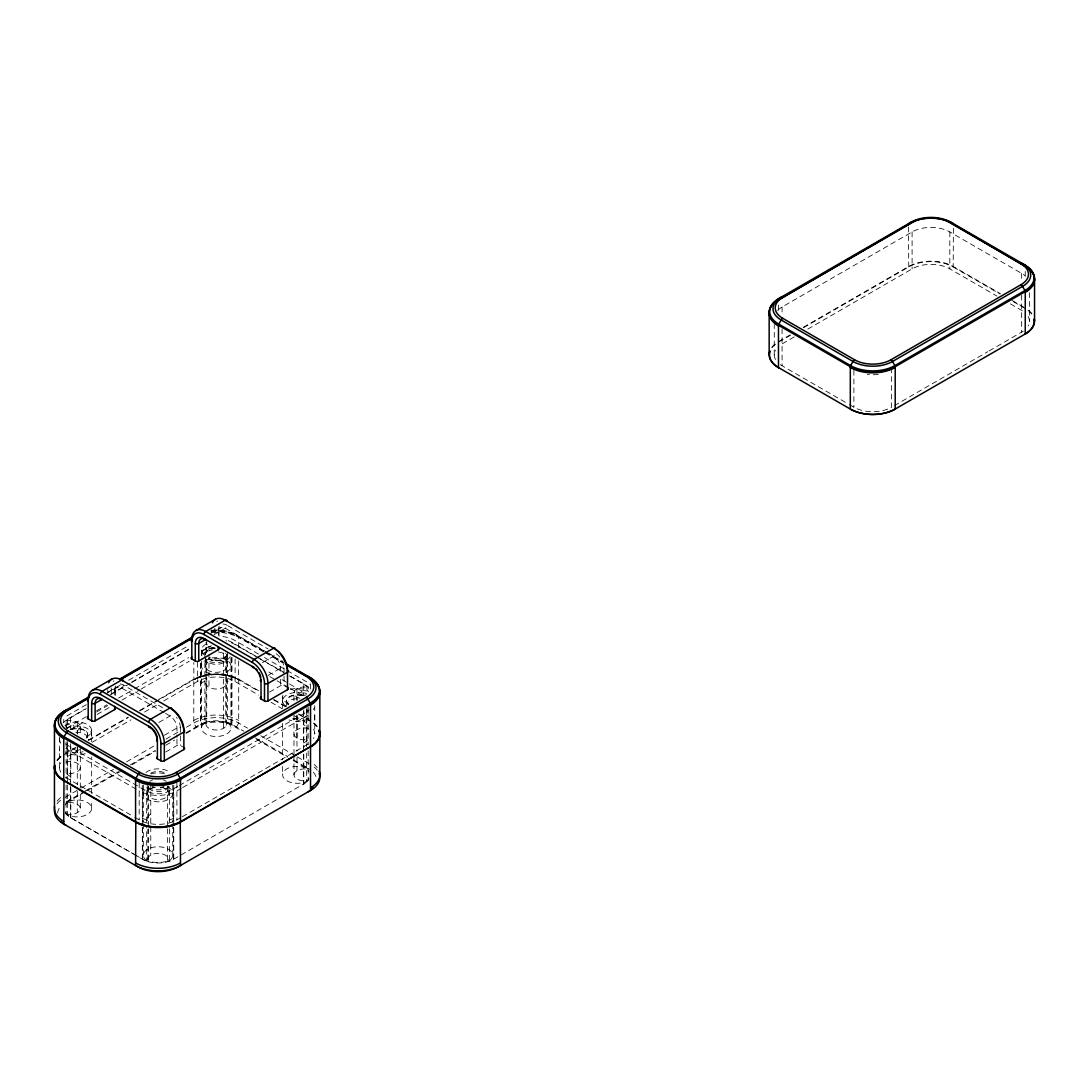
<?xml version="1.0" encoding="UTF-8"?>
<svg xmlns="http://www.w3.org/2000/svg" width="1089" height="1089" viewBox="0 0 1089 1089"><rect width="100%" height="100%" fill="white"/><g stroke="black" fill="none" stroke-linecap="round" stroke-linejoin="round"><path stroke-width="0.75" stroke-dasharray="5 3.75" d="M59.527 767.486L59.527 749.014M91.653 808.419L91.653 800.129M91.653 793.486L91.653 756.964M115.393 695.422L115.543 689.46L117.258 687.05L106.926 693.203M147.805 859.929L147.832 829.165M147.832 787.891L147.818 823.27M282.636 703.167L282.636 700.921M308.173 750.879L308.173 780.391A10.291 5.935 0 0 1 293.976 774.905L293.976 755.997M293.976 754.418L293.976 714.997M293.976 700.812L293.976 692.931M296.984 738.097L296.998 715.16M296.998 700.404L296.998 697.123M314.748 719.407L314.748 704.923A26.681 15.396 0 0 1 313.496 709.592M774.252 354.851L774.252 324.604M1029.473 292.682L1029.473 321.255M226.321 725.247L226.458 654.775M206.012 652.12L206.189 643.381M139.732 710.926L194.005 679.59A31.445 18.145 0 0 1 238.477 679.59L238.695 660.914M803.532 327.694L908.73 266.955A31.445 18.145 0 0 1 953.188 266.955L953.419 226.648M210.558 633.376L220.89 627.21L219.161 629.619L219.025 635.595M57.717 759.659L57.064 760.476A31.758 18.336 0 0 1 61.828 756.011L58.438 758.87M201.519 654.19A21.78 12.578 0 0 1 204.882 652.719L205.848 652.107A14.702 8.481 0 0 1 212.437 649.915M177.82 786.353L173.437 788.885A21.78 12.578 0 0 1 169.408 790.723L168.427 791.349A14.702 8.481 0 0 1 146.675 790.723A21.78 12.578 0 0 1 142.645 788.885L70.812 747.422A21.78 12.578 0 0 1 67.627 745.08A14.702 8.481 0 0 1 65.503 743.841M86.344 704.665L67.341 715.636A26.681 15.396 0 0 0 64.224 717.801M108.26 692.019L122.866 683.579M128.706 680.203L188.615 645.627M66.116 727.588L66.116 721.027A22.229 12.837 0 0 1 70.486 717.447L85.105 709.021M110.425 694.496L126.011 685.389M131.851 682.027L188.833 649.126M214.057 634.669L225.232 628.217A2.45 1.416 -60 0 0 226.961 625.222L268.044 648.935M62.876 723.055A26.681 15.396 0 0 1 67.341 719.638L86.344 708.667M111.173 694.333L130.176 683.361M131.633 682.517L188.615 649.616M777.6 310.419A26.681 15.396 0 0 1 782.065 307.003L912.092 231.93A26.681 15.396 0 0 1 949.826 231.93L1021.659 273.393A26.681 15.396 0 0 1 1024.776 275.558M86.344 716.671L67.341 727.629A26.681 15.396 0 0 0 65.721 728.664M96.567 710.763L106.79 704.855M118.483 698.117L133.089 689.677M134.56 688.833L188.615 657.62M96.567 712.015L107.743 705.563M201.601 651.372L211.375 645.736M70.812 729.63L85.418 721.204M97.112 714.452L110.261 706.856M121.941 700.104L139.474 689.99M140.944 689.146L189.159 661.309M65.217 753.438L75.44 747.53M88.59 739.935L128.039 717.161M139.732 710.409L157.265 700.295M158.722 699.451L193.788 679.209A31.758 18.336 0 0 1 238.695 679.209L259.223 691.052M778.472 341.647L790.151 334.895M803.301 327.299L908.498 266.56A31.758 18.336 0 0 1 953.419 266.56L1000.328 293.649M63.747 754.8L77.128 747.068M88.59 740.452L128.257 717.556M778.689 342.028L790.383 335.276M79.538 749.559L67.341 756.596A26.681 15.396 0 0 0 65.721 757.617M92.184 742.262L131.007 719.843M144.551 712.029L157.932 704.297M163.772 700.921L197.381 681.523A26.681 15.396 0 0 1 235.101 681.523L258.556 695.068M794.249 336.923L782.065 343.961A26.681 15.396 0 0 0 780.445 344.982M807.793 329.109L912.092 268.888A26.681 15.396 0 0 1 949.826 268.888L996.966 296.099M158.844 722.456L170.02 716.004A2.45 1.416 -60 0 0 171.722 713.377M262.476 662.629L273.652 656.177A2.45 1.416 -60 0 0 275.381 653.169A12.251 7.065 60 0 1 284.038 668.17L284.038 674.54M164.385 735.266L176.949 727.996A2.45 1.416 0 0 1 180.42 727.996L180.42 734.367M268.017 675.425L280.581 668.17A2.45 1.416 0 0 1 284.038 668.17M65.217 797.257L79.824 788.831M81.28 787.987L113.433 769.433M126.583 761.837L155.795 744.971M166.032 739.063L179.181 731.468M186.478 727.248L193.788 723.028A31.758 18.336 0 0 1 238.695 723.028L247.489 728.105M65.993 801.994L83.635 791.839M85.105 790.995L118.701 771.584M130.285 764.886L155.223 750.498M185.811 732.829L200.526 724.348A22.229 12.837 0 0 1 206.719 721.83A10.291 5.935 0 0 0 216.248 730.025A10.291 5.935 0 0 0 225.763 721.83L225.763 652.964M85.418 791.649L70.812 800.088A21.78 12.578 0 0 0 65.463 805.166M86.875 790.805L120.484 771.407M132.177 764.655L155.55 751.165M165.773 745.257L174.539 740.193M186.233 733.455L200.839 725.015A21.78 12.578 0 0 1 231.644 725.015L241.908 730.937M165.773 751.968L176.949 745.516A2.45 1.416 0 0 1 180.42 745.516L182.721 746.85M269.405 692.141L280.581 685.689A2.45 1.416 0 0 1 284.038 685.689L286.353 687.023M179.29 785.509L303.477 713.812A21.78 12.578 0 0 0 306.649 711.485L307.724 710.926A14.702 8.481 0 0 0 309.194 709.933M181.291 788.354L176.908 790.886A26.681 15.396 0 0 1 139.174 790.886M182.748 787.51L306.935 715.813A26.681 15.396 0 0 0 308.555 714.792M134.696 817.267L139.174 819.854A26.681 15.396 0 0 0 176.908 819.854L181.291 817.322M182.326 816.723L306.935 744.781A26.681 15.396 0 0 0 308.555 743.76M894.328 405.653L987.791 351.693M989.152 350.917L1021.659 332.145A26.681 15.396 0 0 0 1023.279 331.124M65.463 812.789A21.78 12.578 0 0 0 70.812 817.866L142.645 859.344A21.78 12.578 0 0 0 173.437 859.344L303.79 783.971A22.229 12.837 0 0 0 308.173 780.391M195.897 678.61L193.896 679.659L193.788 662.575M198.252 677.576L200.825 676.65M202.2 676.242L216.248 674.282L230.283 676.242M210.885 630.3L221.598 630.3L233.822 633.635L283.821 662.371M228.268 675.656L236.585 678.61L259.223 691.569M231.658 676.65L238.586 679.659M1012.049 300.414L1025.253 308.037M953.188 266.955L1000.097 294.044M1013.301 301.653L1025.021 308.432M1010.429 303.885L1021.659 310.365A26.681 15.396 0 0 1 1023.279 311.386M780.445 364.72A26.681 15.396 0 0 0 782.065 365.741L794.412 372.874M795.528 373.527L848.277 403.978M849.406 404.632L853.899 407.218A26.681 15.396 0 0 0 891.619 407.218L891.619 370.246M267.785 652.787L225.232 628.217A9.801 5.663 60 0 0 218.304 632.219A2.45 1.416 0 0 0 218.304 630.218A12.251 7.065 60 0 1 219.27 626.189M269.255 653.631L273.652 656.177A9.801 5.663 60 0 1 280.581 668.17L280.581 672.948M263.62 651.249L238.695 636.861A31.758 18.336 0 0 0 212.968 631.593M265.09 652.107L282.677 662.262M211.47 630.844A25.673 14.824 0 0 1 234.394 634.928L263.715 651.848M265.185 652.692L282.772 662.847M258.556 654.108L235.101 640.563A26.681 15.396 0 0 0 218.998 636.126M264.423 657.484L306.935 682.027A26.681 15.396 0 0 1 310.052 684.191M255.411 655.918L231.957 642.374A22.229 12.837 0 0 0 225.763 639.856M256.881 656.762L283.276 671.995M290.6 676.228L303.79 683.851A22.229 12.837 0 0 1 308.173 687.431L308.173 692.345M258.556 658.096L235.101 644.565A26.681 15.396 0 0 0 229.194 641.979M260.026 658.954L283.48 672.485M289.347 675.874L306.935 686.029A26.681 15.396 0 0 1 310.052 688.194M268.82 672.022L276.157 676.255M282.024 679.645L306.935 694.033M269.759 676.568L275.626 679.958M277.082 680.802L288.816 687.567M290.287 688.411L303.477 696.034M273.884 699.519L285.617 706.285M298.808 713.908L310.528 720.673M273.652 699.9L285.617 706.802M298.577 714.289L310.528 721.19M271.025 702.269L282.242 708.748M294.588 715.868L306.935 723.001A26.681 15.396 0 0 1 308.555 724.022M260.693 735.728L295.868 756.038M297.338 756.882L310.528 764.505M225.763 721.83A22.229 12.837 0 0 1 231.957 724.348L243.786 731.155M255.411 737.893L287.768 756.542M293.54 759.904L308.282 768.398A28.586 16.498 0 0 1 309.739 769.297M256.568 739.404L287.346 757.182M293.213 760.558L303.477 766.493A21.78 12.578 0 0 1 308.827 771.57M120.144 683.906A12.251 7.065 60 0 1 123.343 685.049L164.425 708.762M115.638 686.016A12.251 7.065 60 0 0 114.672 690.045A2.45 1.416 0 0 1 114.672 692.046A9.801 5.663 60 0 1 121.6 688.044L164.153 712.614M165.623 713.458L170.02 716.004A9.801 5.663 60 0 1 176.949 727.996L176.949 737.552M136.248 789.198L67.341 749.423A26.681 15.396 0 0 1 65.721 748.388M65.721 777.355A26.681 15.396 0 0 0 67.341 778.376L133.566 816.614M66.116 784.965L66.116 814A22.229 12.837 0 0 0 70.486 817.58L133.525 853.967M134.995 854.824L142.319 859.044A22.229 12.837 0 0 0 148.526 861.576A10.291 5.935 0 0 1 158.041 853.381A10.291 5.935 0 0 1 167.556 861.576A22.229 12.837 0 0 0 173.764 859.044L173.764 827.885M315.851 725.26L314.245 723.763A31.758 18.336 0 0 1 317.226 726.88L316.559 726.05M908.73 266.955L908.498 226.648M208.965 646.294L208.965 652.856M208.965 654.503L208.965 687.282M206.012 723.327L206.012 659.553M80.314 787.987L80.314 747.013M80.314 794.289L80.314 808.46M77.292 722.32L77.292 733.795M77.292 746.904L77.292 763.307M1025.253 271.447L1025.253 276.443M1021.659 273.393L1021.659 281.792M1021.659 295.173L1021.659 332.145M949.826 231.93L949.826 268.888M912.092 231.93L912.092 268.888M853.899 370.246L853.899 407.218M782.065 307.003L782.065 313.714M782.065 328.783L782.065 365.741M778.472 305.056L778.472 310.038M314.748 715.405L314.748 733.891M310.528 684.083L310.528 689.078M308.173 707.101L308.173 744.808M306.935 686.029L306.935 694.428M306.935 707.809L306.935 744.781M306.649 710.014L306.649 746.632M306.649 753.098L306.649 781.385A14.702 8.481 0 0 1 286.611 780.622A14.702 8.481 0 0 1 286.611 769.025A14.702 8.481 0 0 1 306.649 768.262A21.78 12.578 0 0 1 309.004 771.352M303.79 683.851L303.79 695.327M303.79 710.069L303.79 747.898M303.79 754.35L303.79 783.971M303.477 711.131L303.477 752.404M303.477 754.078L303.477 784.271A21.78 12.578 0 0 0 308.827 779.193M296.984 688.724L296.984 700.2M296.984 714.956L296.984 751.015M296.984 757.576L296.984 770.699M284.038 676.133L284.038 685.689M282.636 696.919L282.636 708.122M282.636 723.355L282.636 759.877M282.636 766.52L282.636 774.824M280.581 679.318L280.581 685.689M238.695 647.601L238.695 636.861A1.593 0.912 -60 0 0 238.368 636.139A31.295 18.064 0 0 0 210.422 631.157M235.101 658.995L235.101 681.523M231.957 657.13L231.957 724.348M231.644 657.919L231.644 725.015M230.936 657.81L230.936 728.01M227.601 652.719L227.601 722.62A14.702 8.481 0 0 1 226.294 734.204A14.702 8.481 0 0 1 206.202 734.204A14.702 8.481 0 0 1 204.882 722.62L204.882 659.376M227.043 658.11L227.043 666.1A10.808 6.235 0 0 1 210.844 671.505A10.808 6.235 0 0 1 210.844 660.71A10.808 6.235 0 0 1 227.043 666.1M223.517 652.856L223.517 728.282M218.304 630.218L218.304 635.404M214.846 628.217L214.846 634.588M211.375 629.81L211.375 632.995M206.719 639.856L206.719 652.964M206.719 659.526L206.719 721.83M205.44 654.108L205.44 654.516A10.808 6.235 0 0 1 215.132 648.309M205.44 658.11L205.44 666.1M204.882 652.719L204.882 657.715M201.547 650.106L201.547 659.703M201.547 661.309L201.547 728.01M200.839 662.942L200.839 725.015M200.526 663.677L200.526 724.348M197.381 662.221L197.381 681.523M180.42 735.96L180.42 745.516M176.949 739.145L176.949 745.516M176.908 782.896L176.908 819.854M173.764 785.264L173.764 826.252M173.437 788.885L173.437 825.789M173.437 827.477L173.437 859.344M172.743 785.046L172.743 822.045M172.743 823.706L172.743 855.246M169.408 790.723L169.408 827.341M169.408 829.001L169.408 860.623A21.78 12.578 0 0 1 146.675 860.623L146.675 825.68M168.849 786.939L168.849 793.35M167.556 786.149L167.556 827.136M167.556 828.77L167.556 861.576M150.772 782.977L150.772 855.124M148.526 786.149L148.526 827.136M148.526 828.77L148.526 861.576M147.246 785.346L147.246 793.35M146.675 790.723L146.675 824.005M143.34 785.046L143.34 822.045M143.34 823.706L143.34 855.246M142.645 788.885L142.645 825.789M142.645 827.477L142.645 859.344M142.319 785.264L142.319 826.252M142.319 827.885L142.319 859.044M139.174 782.896L139.174 819.854M114.672 690.045L114.672 695.231M111.214 688.044L111.214 694.414M107.743 689.636L107.743 692.822M91.653 730.528L91.653 741.732M80.314 726.526L80.314 734.408M77.292 730.719L77.292 734M77.292 747.122L77.292 784.815M77.292 791.376L77.292 812.707M70.812 746.414L70.812 781.643M70.812 787.674L70.812 817.866M70.486 717.447L70.486 728.922M70.486 743.801L70.486 784.774M70.486 786.312L70.486 817.58M67.627 783.563L67.627 743.61A10.808 6.235 0 0 0 69.682 751.138A10.808 6.235 0 0 0 83.077 751.669M67.627 785.033L67.627 814.98A14.702 8.481 0 0 0 87.678 814.218A14.702 8.481 0 0 0 87.678 802.62A14.702 8.481 0 0 0 67.627 801.858A21.78 12.578 0 0 0 65.272 804.948M67.341 719.638L67.341 728.037M67.341 741.418L67.341 778.376M66.143 741.732L66.116 778.404M63.747 719.353L63.747 722.674M59.527 737.253L59.527 753.003M123.343 685.049A2.45 1.416 -60 0 1 121.6 688.044M113.188 681.523A17.152 9.896 60 0 1 113.923 680.788M176.5 717.365A12.251 7.065 60 0 1 177.221 718.386M179.454 722.851A12.251 7.065 60 0 1 180.42 727.996M216.82 621.696A17.152 9.896 60 0 1 217.555 620.961M222.986 624.038A12.251 7.065 60 0 1 226.961 625.222M212.968 632.355A31.758 18.336 0 0 1 238.695 637.623M213.117 630.15A27.919 16.117 0 0 1 235.986 634.764A3.172 1.838 -60 0 0 234.394 634.928M57.064 759.959A31.758 18.336 0 0 1 61.828 755.494M314.245 723.246A31.758 18.336 0 0 1 317.226 726.363M57.39 760.245A31.445 18.145 0 0 1 60.916 756.719M313.373 723.123A31.445 18.145 0 0 1 316.899 726.635M60.793 772.169A26.681 15.396 0 0 1 60.793 762.817M313.496 729.222A26.681 15.396 0 0 1 313.496 738.56M163.513 787.075A26.681 15.396 0 0 1 160.791 787.32M155.291 787.32A26.681 15.396 0 0 1 152.569 787.075M218.453 651.998A10.808 6.235 0 0 1 226.988 658.75A10.808 6.235 0 0 1 216.248 664.344A10.808 6.235 0 0 1 205.494 658.75M227.533 655.537A14.702 8.481 0 0 1 209.115 657.525M204.133 654.911A14.702 8.481 0 0 1 206.828 643.585M85.282 753.52A14.702 8.481 0 0 1 65.667 751.968M75.835 732.325A10.808 6.235 0 0 1 87.692 739.172M64.836 725.723A14.702 8.481 0 0 1 87.828 724.825A14.702 8.481 0 0 1 84.084 737.947M306.24 709.388A10.808 6.235 0 0 1 304.974 717.338A10.808 6.235 0 0 1 291.212 718.059M308.623 718.359A14.702 8.481 0 0 1 289.007 719.911M286.761 706.203A10.808 6.235 0 0 1 299.543 698.825M289.007 703.916A14.702 8.481 0 0 1 282.949 695.19M290.205 689.5A14.702 8.481 0 0 1 308.623 691.488M160.26 787.238A10.808 6.235 0 0 1 167.202 796.644A10.808 6.235 0 0 1 149.506 797.175A10.808 6.235 0 0 1 154.761 787.401M167.461 786.83A14.702 8.481 0 0 1 168.741 799.163A14.702 8.481 0 0 1 147.342 799.163A14.702 8.481 0 0 1 148.621 786.83M168.618 786.626A10.808 6.235 0 0 1 158.041 791.58A10.808 6.235 0 0 1 147.464 786.626M149.751 781.344A10.808 6.235 0 0 1 152.8 779.887M163.282 779.887A10.808 6.235 0 0 1 166.331 781.344M145.926 772.537A14.702 8.481 0 0 1 170.156 772.537M193.788 720.442A31.758 18.336 0 0 1 238.695 720.442M57.064 801.191A31.758 18.336 0 0 1 61.828 796.726M314.245 764.492A31.758 18.336 0 0 1 317.226 767.595M201.125 650.759A26.681 15.396 0 0 1 213.485 648.132M60.793 743.202A26.681 15.396 0 0 1 59.527 738.519M57.064 803.791A31.758 18.336 0 0 1 61.828 799.326M314.245 767.078A31.758 18.336 0 0 1 317.226 770.182M313.346 772.346A28.586 16.498 0 0 1 316.477 778.213M57.649 813.047A28.586 16.498 0 0 1 60.943 805.955M169.326 786.775A14.702 8.481 0 0 1 146.756 786.775M150.908 773.925A14.702 8.481 0 0 1 165.174 773.925M164.167 786.898A10.808 6.235 0 0 1 160.26 787.864M154.761 787.701A10.808 6.235 0 0 1 151.916 786.898M163.282 786.803A10.808 6.235 0 0 1 160.26 787.442M154.761 787.293A10.808 6.235 0 0 1 152.8 786.803M146.675 860.623A14.702 8.481 0 0 1 147.995 849.052A14.702 8.481 0 0 1 168.087 849.052A14.702 8.481 0 0 1 169.408 860.623M286.053 706.366A14.702 8.481 0 0 1 286.938 694.918A14.702 8.481 0 0 1 306.758 694.414M288.435 704.869A10.808 6.235 0 0 1 289.701 696.919A10.808 6.235 0 0 1 303.45 696.198M288.435 704.46A10.808 6.235 0 0 1 289.701 696.511A10.808 6.235 0 0 1 303.45 695.789M309.004 778.295A21.78 12.578 0 0 1 306.649 781.385M66.552 728.527A14.702 8.481 0 0 1 86.861 728.269A14.702 8.481 0 0 1 88.236 739.962M71.711 729.48A10.808 6.235 0 0 1 84.942 730.746A10.808 6.235 0 0 1 85.854 738.465M70.023 729.739A10.808 6.235 0 0 1 84.221 729.916A10.808 6.235 0 0 1 85.854 738.056M67.627 814.98A21.78 12.578 0 0 1 65.272 811.89M230.242 656.681A14.702 8.481 0 0 1 205.848 660.111M201.86 655.85A14.702 8.481 0 0 1 210.408 646.322M227.043 654.516A10.808 6.235 0 0 1 220.373 660.274A10.808 6.235 0 0 1 208.598 658.927M226.988 654.748A10.808 6.235 0 0 1 219.855 659.988A10.808 6.235 0 0 1 208.598 658.518M205.494 654.748A10.808 6.235 0 0 1 214.029 647.996M204.882 722.62A21.78 12.578 0 0 1 227.601 722.62M771.774 347.323A31.758 18.336 0 0 1 774.755 344.219M1028.955 310.61A31.758 18.336 0 0 1 1031.936 313.727M772.101 347.609A31.445 18.145 0 0 1 775.627 344.083M1028.084 310.488A31.445 18.145 0 0 1 1031.61 314M1028.207 316.586A26.681 15.396 0 0 1 1028.207 325.924M775.504 359.52A26.681 15.396 0 0 1 775.504 350.182M878.224 374.439A26.681 15.396 0 0 1 867.293 374.439M70.486 776.58A22.229 12.837 0 0 1 66.116 772.999A10.291 5.935 0 0 0 80.314 767.5A10.291 5.935 0 0 0 66.116 762.001A22.229 12.837 0 0 1 70.486 758.42M66.116 814A10.291 5.935 0 0 0 80.314 808.501A10.291 5.935 0 0 0 66.116 803.001A22.229 12.837 0 0 1 70.486 799.421M66.116 721.027A10.291 5.935 0 0 1 79.579 724.335A10.291 5.935 0 0 1 73.698 732.067M200.526 683.348A22.229 12.837 0 0 1 206.719 680.829A10.291 5.935 0 0 0 216.248 689.024A10.291 5.935 0 0 0 225.763 680.829A22.229 12.837 0 0 1 231.957 683.348M215.186 648.009A10.291 5.935 0 0 1 205.971 642.483M226.022 640.264A10.291 5.935 0 0 1 226.389 641.135M303.79 742.97A22.229 12.837 0 0 0 308.173 739.39A10.291 5.935 0 0 1 293.976 733.904A10.291 5.935 0 0 1 308.173 728.405A22.229 12.837 0 0 0 303.79 724.825M293.976 774.905A10.291 5.935 0 0 1 308.173 769.406A22.229 12.837 0 0 0 303.79 765.826M299.897 698.308A10.291 5.935 0 0 1 294.847 690.535A10.291 5.935 0 0 1 308.173 687.431M150.772 814.123A10.291 5.935 0 0 0 148.526 820.575A22.229 12.837 0 0 1 142.319 818.057M173.764 818.057A22.229 12.837 0 0 1 167.556 820.575M150.772 773.149A10.291 5.935 0 0 1 165.31 773.149M66.102 727.003A4.002 2.314 0 0 1 69.614 724.226A4.002 2.314 0 0 1 74.025 726.526A4.002 2.314 0 0 1 69.614 728.827M67.45 728.296A4.002 2.314 0 0 1 66.715 727.833M306.213 694.945A4.002 2.314 0 0 1 300.482 693.693A4.002 2.314 0 0 1 303.586 690.644A4.002 2.314 0 0 1 308.269 692.931M238.695 723.028L236.449 726.921A28.586 16.498 0 0 0 196.034 726.921L193.788 723.028L193.788 679.727A31.758 18.336 0 0 1 238.695 679.727L238.695 723.028M198.77 677.331L193.896 679.659L204.215 675.656L198.77 677.331M217.882 674.377L216.248 674.35L219.338 674.404L217.882 674.377M208.897 673.451A14.702 8.481 0 0 0 230.936 666.1A14.702 8.481 0 0 0 208.897 658.763A14.702 8.481 0 0 0 208.897 673.451"/><path stroke-width="1.5" d="M54.45 767.759L54.45 808.474M54.45 725.669L54.45 767.241M319.839 734.163L319.839 774.878M319.839 692.059L319.839 733.646M769.161 313.033L769.161 354.606M1034.55 279.424L1034.55 321.01M135.812 821.814L135.581 865.51A31.758 18.336 0 0 0 180.502 865.51L180.27 821.814A31.445 18.145 0 0 1 135.812 821.814L63.747 780.214A31.758 18.336 0 0 1 54.613 765.349M92.252 690.372L111.813 679.073M195.884 630.531L215.431 619.246M63.747 780.214L63.747 737.866A31.758 18.336 0 0 1 63.747 711.947A1.593 0.912 60 0 1 64.074 711.212L88.917 696.878M119.599 679.155L192.658 636.983M778.472 367.565L778.472 325.23A31.758 18.336 0 0 1 778.472 299.298A1.593 0.912 60 0 1 778.798 298.577L911.207 222.129A27.919 16.117 0 0 1 950.697 222.129L1024.926 264.981A1.593 0.912 -60 0 1 1025.253 265.702A31.758 18.336 0 0 1 1025.253 291.634L1025.253 333.969L894.995 409.178A31.445 18.145 0 0 1 850.523 409.178L778.472 367.565A31.758 18.336 0 0 1 769.841 350.849M88.59 697.6L63.747 712.696M120.729 679.046L192.331 637.705M285.277 663.228L310.202 677.617A1.593 0.912 -60 0 1 310.528 678.338A31.758 18.336 0 0 1 310.528 704.27L180.502 779.343A31.758 18.336 0 0 1 135.581 779.343L63.747 737.866A1.593 0.912 -60 0 1 64.074 736.763L66.456 732.638A27.919 16.117 0 0 1 66.456 709.837A3.172 1.838 60 0 1 68.049 710.001L87.038 699.029M120.648 679.631L192.236 638.29M949.118 222.279L1020.951 263.756A25.673 14.824 0 0 1 1020.951 284.719A3.172 1.838 60 0 1 1022.544 286.393L1024.926 290.532A1.593 0.912 60 0 1 1025.253 291.634L895.212 366.707A31.758 18.336 0 0 1 850.305 366.707L778.472 325.23A1.593 0.912 -60 0 1 778.798 324.127L781.181 320.003A27.919 16.117 0 0 1 781.181 297.202A3.172 1.838 60 0 1 782.76 297.365L912.8 222.279A25.673 14.824 0 0 1 949.118 222.279A3.172 1.838 -60 0 1 950.697 222.129M205.726 639.474L198.743 643.504A2.45 1.416 0 0 1 195.285 643.504L195.285 661.023A2.45 1.416 0 0 0 198.743 661.023L218.304 649.738L218.304 646.553M170.292 708.149L121.6 680.04L102.053 691.338A19.602 11.312 60 0 0 88.195 699.342L88.195 718.849L91.653 720.85A2.45 1.416 0 0 0 95.124 720.85L114.672 709.565A2.45 1.416 0 0 0 114.821 707.659M170.02 708L150.473 719.298A2.45 1.416 -60 0 0 148.744 722.293A17.152 9.896 60 0 1 160.859 743.297L160.859 760.803A2.45 1.416 0 0 0 164.33 760.803L183.878 749.518L183.878 729.998A17.152 9.896 60 0 0 171.763 709.007A2.45 1.416 -60 0 0 170.02 708A19.602 11.312 60 0 1 183.878 731.999L164.33 743.297A2.45 1.416 0 0 1 160.859 743.297M273.652 648.173L254.091 659.458A2.45 1.416 -60 0 0 252.362 662.466A17.152 9.896 60 0 1 264.491 683.456L264.491 700.976A2.45 1.416 0 0 0 267.948 700.976L287.51 689.691L287.51 670.171A17.152 9.896 60 0 0 275.381 649.167A2.45 1.416 -60 0 0 273.652 648.173A19.602 11.312 60 0 1 287.51 672.172L267.948 683.456A2.45 1.416 0 0 1 264.491 683.456M68.049 710.001A25.673 14.824 0 0 0 68.049 730.964L139.882 772.441A25.673 14.824 0 0 0 176.2 772.441L306.24 697.355A25.673 14.824 0 0 0 306.24 676.392L287.169 665.393M782.76 297.365A25.673 14.824 0 0 0 782.76 318.328L854.606 359.792A25.673 14.824 0 0 0 890.911 359.792L1020.951 284.719M180.27 821.814L310.528 746.605A31.758 18.336 0 0 0 319.159 729.889M319.159 773.707A31.758 18.336 0 0 1 310.528 790.437L178.256 866.803A28.586 16.498 0 0 1 137.827 866.803L63.747 824.033A31.758 18.336 0 0 1 54.613 809.181M951.31 223.122A31.758 18.336 0 0 1 953.419 224.225L1025.253 266.465A31.758 18.336 0 0 1 1025.253 292.397M273.924 648.323L225.232 620.213A19.602 11.312 60 0 0 212.355 622.894M285.617 663.95L309.072 677.494M223.626 619.832A17.152 9.896 60 0 1 226.961 621.22A2.45 1.416 -60 0 0 225.232 620.213L205.671 631.511A19.602 11.312 60 0 0 191.814 639.502A2.45 1.416 0 0 0 191.814 641.503A17.152 9.896 60 0 1 203.942 634.506L252.362 662.466M195.285 643.504A12.251 7.065 60 0 1 203.942 638.508L254.091 667.462A2.45 1.416 -60 0 1 252.362 666.468A12.251 7.065 60 0 1 261.02 681.469L261.02 698.975L264.491 700.976M191.814 639.502L191.814 659.022L195.285 661.023M88.195 699.342A2.45 1.416 0 0 0 88.195 701.343A17.152 9.896 60 0 1 100.311 694.333L148.744 722.293M91.653 720.85L91.653 703.331A12.251 7.065 60 0 1 100.311 698.335L150.473 727.289A9.801 5.663 60 0 1 157.374 738.56M157.401 739.295A2.45 1.416 0 0 0 157.401 741.296L157.401 758.802L160.859 760.803M908.498 224.987L908.498 224.225A1.593 0.912 60 0 1 908.825 223.504A31.295 18.064 0 0 1 953.079 223.504A1.593 0.912 -60 0 1 953.419 224.225M310.528 678.338L310.528 679.1A31.758 18.336 0 0 1 310.528 705.032M310.528 746.605L310.528 704.27A1.593 0.912 60 0 0 310.202 703.167L307.819 699.043A3.172 1.838 60 0 0 306.24 697.355M310.528 790.437L310.528 747.122A31.758 18.336 0 0 0 319.159 730.406M267.948 700.976L267.948 683.456A19.602 11.312 60 0 0 254.091 659.458L205.671 631.511A2.45 1.416 -60 0 0 203.942 634.506M198.743 661.023L198.743 643.504A9.801 5.663 60 0 1 205.059 639.175M164.33 760.803L164.33 743.297A19.602 11.312 60 0 0 150.473 719.298L102.053 691.338A2.45 1.416 -60 0 0 100.311 694.333M114.672 706.38L114.672 709.565M95.124 720.85L95.124 703.331A9.801 5.663 60 0 1 102.053 699.342L95.124 703.331A2.45 1.416 0 0 1 91.653 703.331M63.747 824.033L63.979 780.337A31.445 18.145 0 0 1 54.967 765.472M150.473 727.289A2.45 1.416 -60 0 1 148.744 726.295A12.251 7.065 60 0 1 157.401 741.296M88.195 718.849A2.45 1.416 0 0 1 88.195 716.848M108.723 682.721A19.602 11.312 60 0 1 121.6 680.04A2.45 1.416 -60 0 1 123.343 681.047A17.152 9.896 60 0 0 119.994 679.659M183.878 729.998A2.45 1.416 0 0 1 183.878 731.999M183.878 747.517A2.45 1.416 0 0 1 183.878 749.518M101.89 699.424A2.45 1.416 -60 0 1 100.311 698.335M256.01 668.877A9.801 5.663 60 0 1 257.276 670.198M258.991 672.634A9.801 5.663 60 0 1 260.761 677.113M191.814 659.022A2.45 1.416 0 0 1 191.814 657.021M287.51 670.171A2.45 1.416 0 0 1 287.51 672.172M287.51 687.69A2.45 1.416 0 0 1 287.51 689.691M261.02 681.469A2.45 1.416 0 0 1 260.884 679.563M205.522 639.583A2.45 1.416 -60 0 1 203.942 638.508M180.502 780.105A31.758 18.336 0 0 1 135.581 780.105M63.747 738.628A31.758 18.336 0 0 1 60.045 715.282M64.074 711.212A31.295 18.064 0 0 0 64.074 736.763L135.921 778.24A31.295 18.064 0 0 0 180.175 778.24L310.202 703.167A31.295 18.064 0 0 0 310.202 677.617M306.24 676.392A3.172 1.838 -60 0 1 307.819 676.242A27.919 16.117 0 0 1 307.819 699.043L177.793 774.116A27.919 16.117 0 0 1 138.303 774.116L66.456 732.638A3.172 1.838 -60 0 1 68.049 730.964M176.2 772.441A3.172 1.838 60 0 1 177.793 774.116L180.175 778.24A1.593 0.912 60 0 1 180.502 779.343L180.502 821.678A31.758 18.336 0 0 1 135.581 821.678L135.581 779.343A1.593 0.912 -60 0 1 135.921 778.24L138.303 774.116A3.172 1.838 -60 0 1 139.882 772.441M318.968 730.528A31.445 18.145 0 0 1 310.311 746.741L180.502 822.195A31.758 18.336 0 0 1 135.581 822.195L63.747 780.731A31.758 18.336 0 0 1 54.613 765.866M218.304 647.737A2.45 1.416 0 0 1 218.304 649.738M261.02 698.975A2.45 1.416 0 0 1 260.884 697.069M157.401 758.802A2.45 1.416 0 0 1 157.401 756.801M63.747 821.446A31.758 18.336 0 0 1 54.613 806.581M180.502 862.924A31.758 18.336 0 0 1 135.581 862.924M319.159 771.121A31.758 18.336 0 0 1 310.528 787.837M313.346 787.769A28.586 16.498 0 0 1 308.282 791.73M65.993 825.339A28.586 16.498 0 0 1 60.943 821.378M778.472 325.992A31.758 18.336 0 0 1 778.472 300.06L908.498 224.225A31.758 18.336 0 0 1 910.608 223.122M895.212 367.469A31.758 18.336 0 0 1 850.305 367.469M911.207 222.129A3.172 1.838 60 0 1 912.8 222.279M778.798 298.577A31.295 18.064 0 0 0 778.798 324.127L850.632 365.605A31.295 18.064 0 0 0 894.886 365.605L1024.926 290.532A31.295 18.064 0 0 0 1024.926 264.981M854.606 359.792A3.172 1.838 -60 0 0 853.014 361.48L850.632 365.605A1.593 0.912 -60 0 0 850.305 366.707L850.305 409.042A31.758 18.336 0 0 0 895.212 409.042L895.212 366.707A1.593 0.912 60 0 0 894.886 365.605L892.504 361.48A3.172 1.838 60 0 0 890.911 359.792M782.76 318.328A3.172 1.838 -60 0 0 781.181 320.003L853.014 361.48A27.919 16.117 0 0 0 892.504 361.48L1022.544 286.393A27.919 16.117 0 0 0 1022.544 263.606A3.172 1.838 -60 0 0 1020.951 263.756M1034.387 319.104A31.758 18.336 0 0 1 1025.253 333.969M778.689 367.701A31.445 18.145 0 0 1 770.032 351.488M1034.033 319.227A31.445 18.145 0 0 1 1025.021 334.092"/></g></svg>
